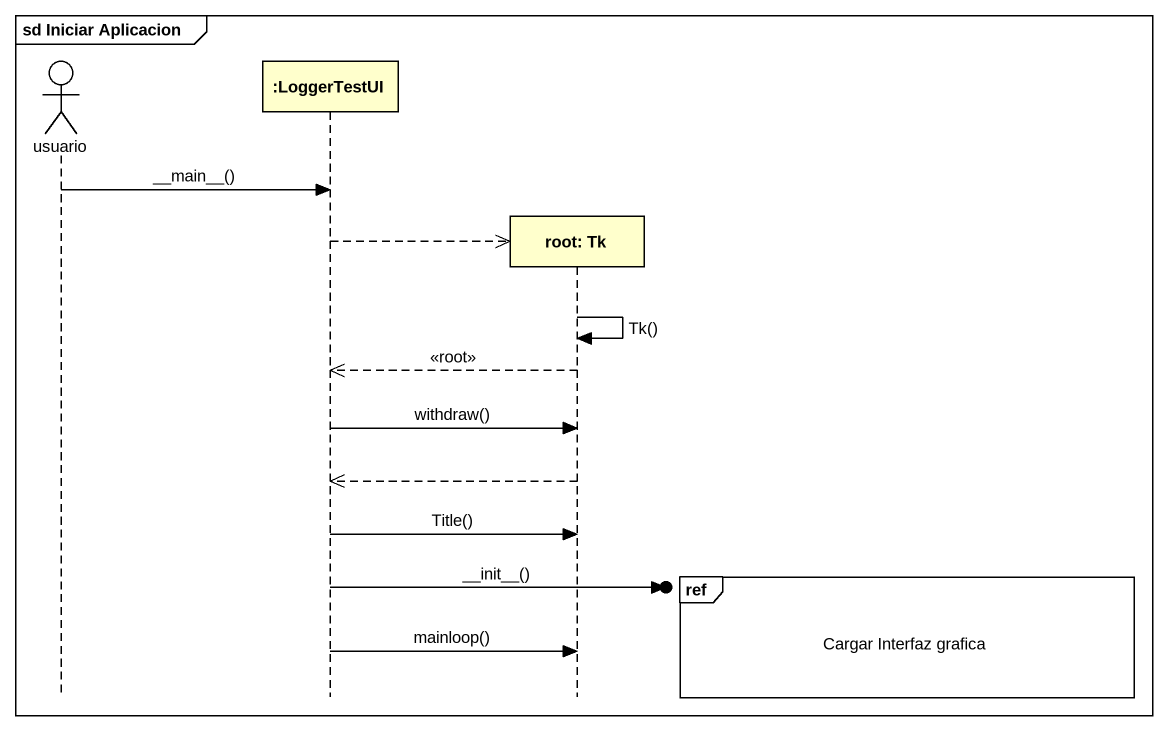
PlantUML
@startuml
mainframe sd Iniciar Aplicacion
hide footbox
actor usuario
participant ":LoggerTestUI" as LoggerTestUI
participant "root: Tk" as root_Tk

usuario -> LoggerTestUI : ~__main~__()
LoggerTestUI -->> root_Tk **
root_Tk -> root_Tk : Tk()
root_Tk -->> LoggerTestUI : <<root>>
LoggerTestUI -> root_Tk : withdraw()
root_Tk -->> LoggerTestUI
LoggerTestUI -> root_Tk : Title()
ref over root_Tk : Cargar Interfaz grafica
LoggerTestUI ->o] : ~__init~__()
LoggerTestUI -> root_Tk : mainloop()
@enduml
